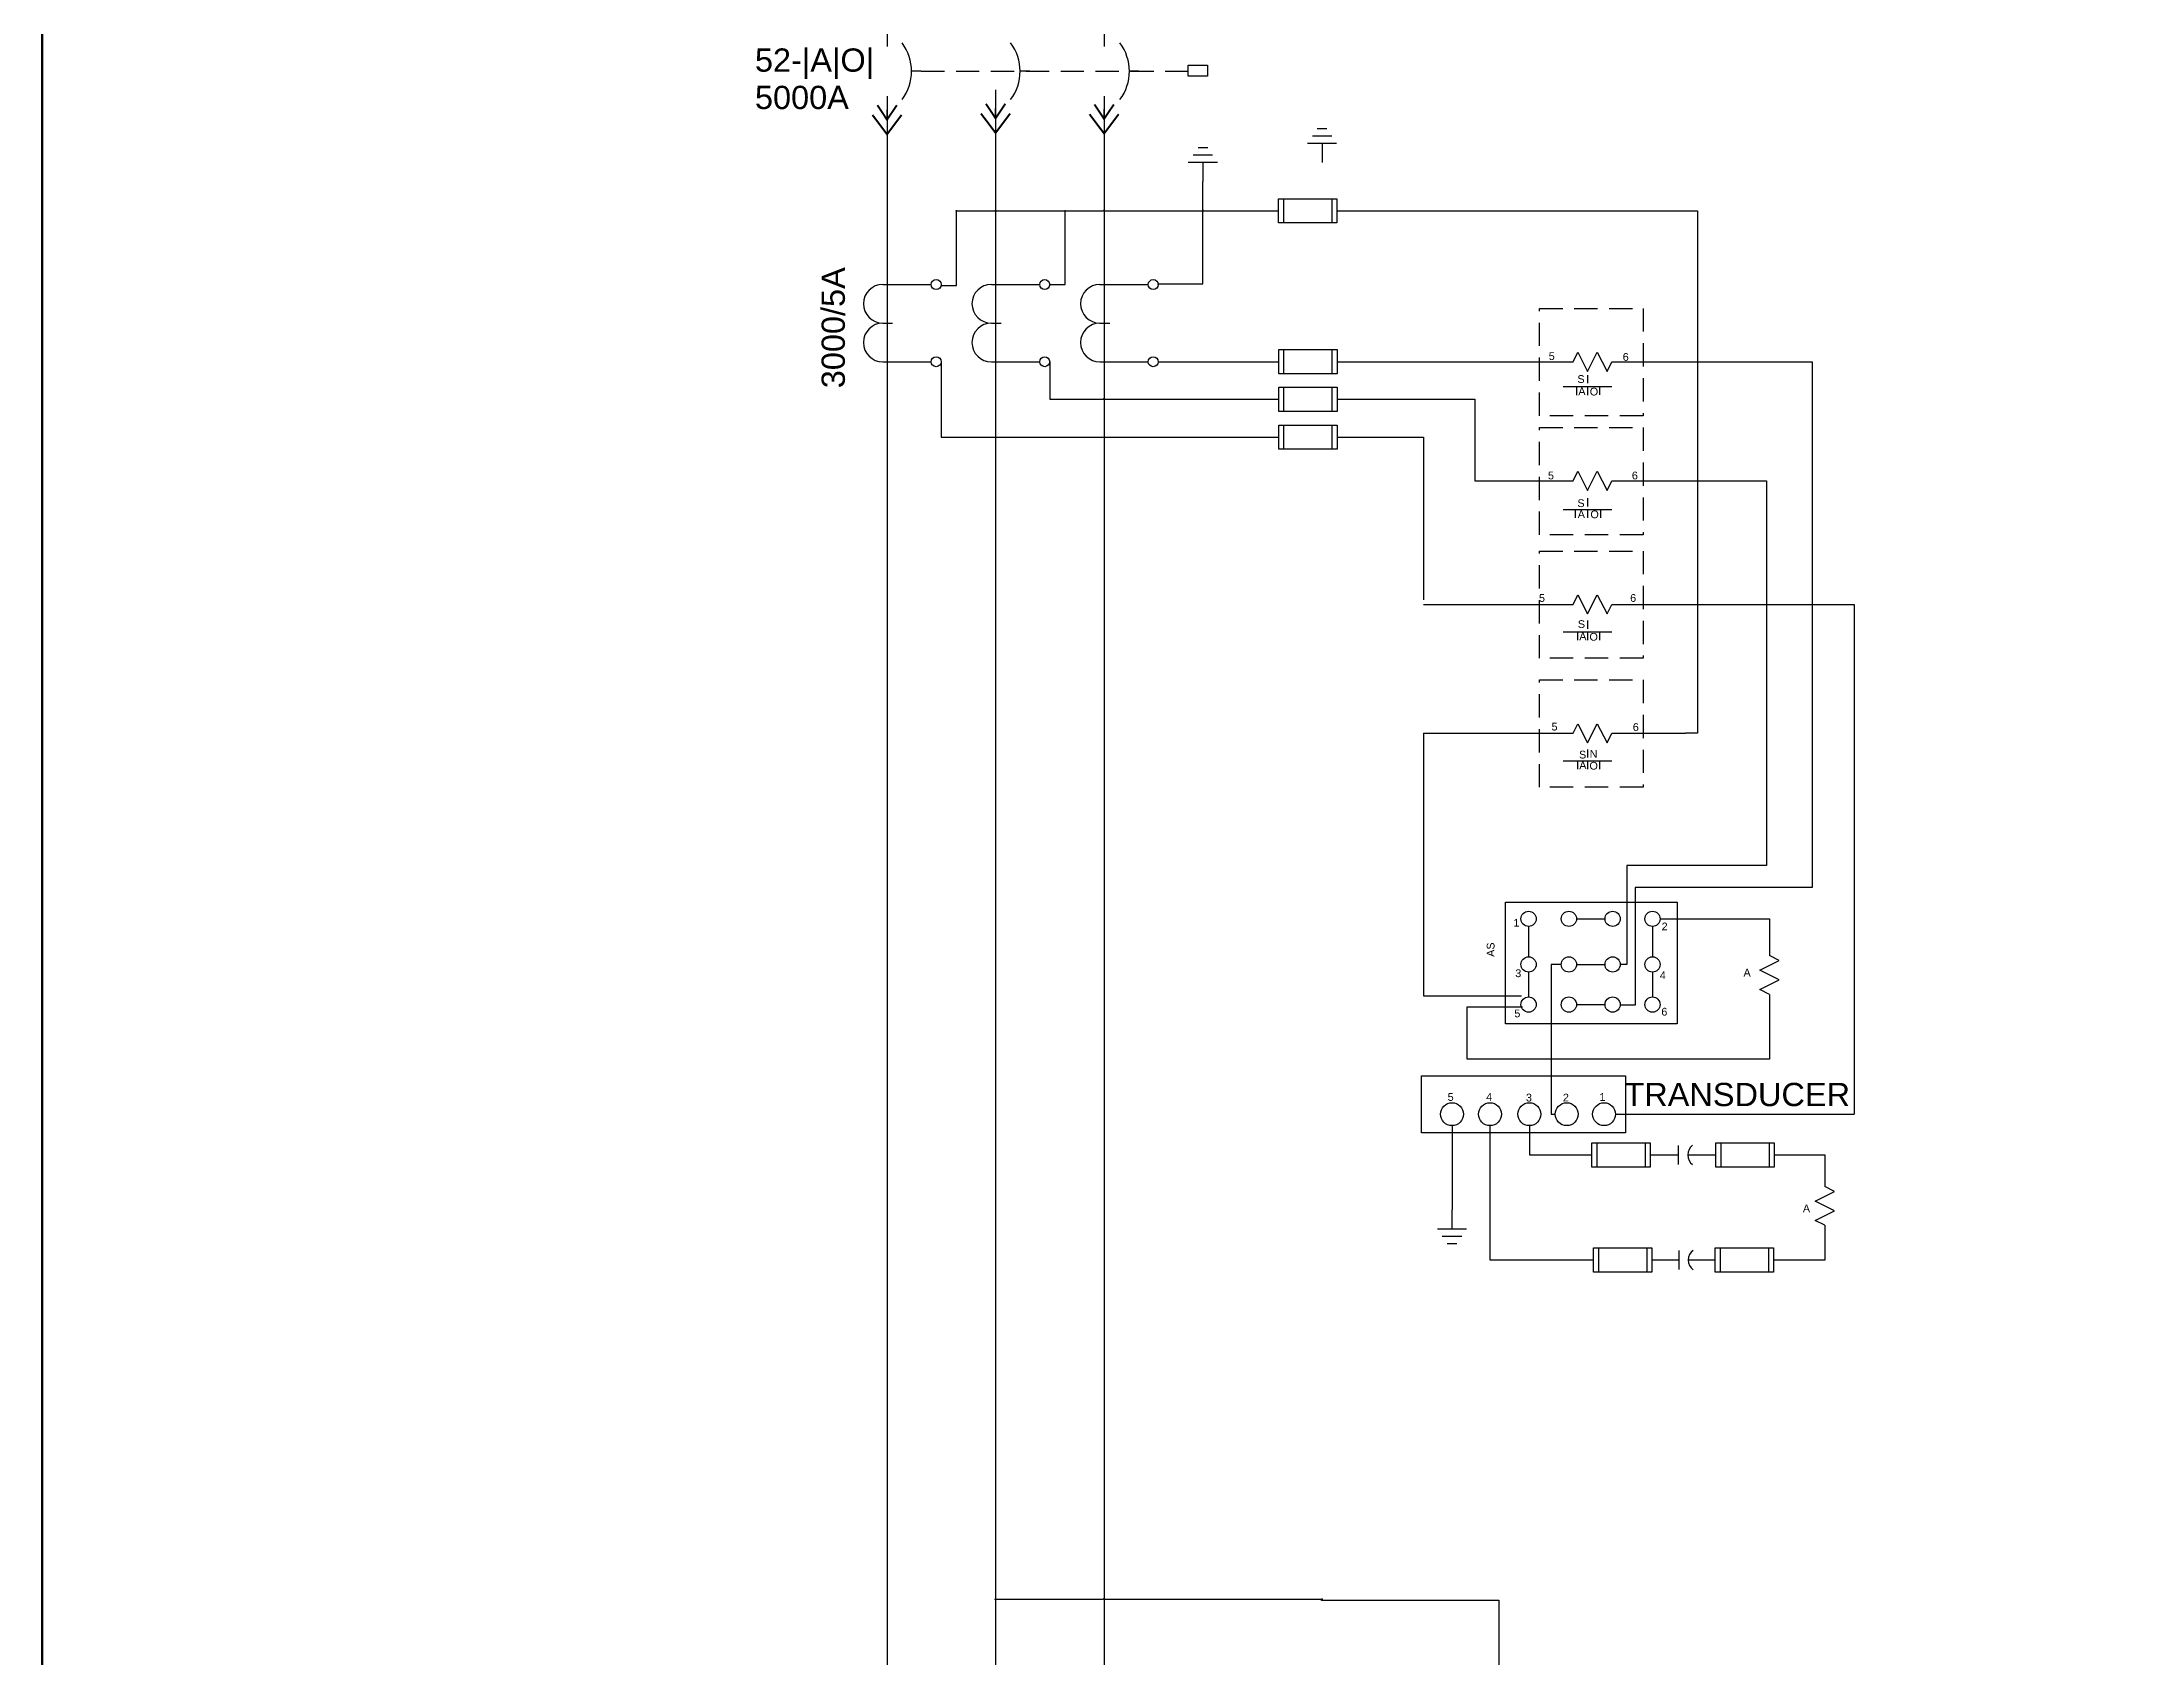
# Model space of a CAD drawing. Header units: millimetres. Extents: x -77 to 460, y -253 to 95.
# Drawn here: x -76.5 to 58.9, y -117.3 to -13.1 of the extents above; entities that cross this region are included whole.
import ezdxf
from ezdxf.enums import TextEntityAlignment as Align

# ---------------------------------------------------------------- set-up
doc = ezdxf.new("R2010")
doc.units = ezdxf.units.MM
doc.header["$LTSCALE"] = 6
doc.header["$MEASUREMENT"] = 0
doc.linetypes.add('HIDDEN', pattern=[0.375, 0.25, -0.125])
for name, color, linetype in [('HIDDEN', 7, 'HIDDEN'), ('SYMS', 7, 'Continuous'), ('WIRES', 7, 'Continuous')]:
    doc.layers.add(name, color=color, linetype=linetype)
doc.styles.get("Standard").update_dxf_attribs({"font": 'arial.ttf'})
doc.styles.add('WD', font='romans.shx')

# ---------------------------------------------------------------- blocks, each defined once
blk = doc.blocks.new('HC01PJ_1-')
blk.add_line((0.031, 0), (0.094, 0))
for points in [[(0.062, -0.094, 0.0125, 0.0125, 0), (-0.063, 0, 0.0125, 0.0125, 0), (0.062, 0.094, 0, 0, 0)], [(0.125, 0.062, 0.0125, 0.0125, 0), (0.031, 0, 0.0125, 0.0125, 0), (0.125, -0.063, 0, 0, 0)]]:
    blk.add_lwpolyline(points, format="xyseb")
at = {"style": 'WD', "width": 0.85}
for tag, p in [('INST', (-0.012, 0.467)), ('LOC', (-0.012, 0.295)), ('TAG1', (-0.01, 0.125)), ('DESC1', (-0.01, -0.344)), ('DESC2', (-0.01, -0.516)), ('DESC3', (-0.01, -0.687))]:
    blk.add_attdef(tag, text='', height=0.125, dxfattribs=at).set_placement(p, align=Align.CENTER)
at = {"style": 'WD'}
for tag, p, flags in [('FAMILY', (0.206, 0.131), 9), ('X4TERMDESC01', (-0.094, 0.031), 1), ('X1TERMDESC02', (0.125, 0.031), 1)]:
    blk.add_attdef(tag, p, '', height=0.01, dxfattribs=dict(at, flags=flags))
at = {"style": 'WD', "flags": 9}
blk.add_attdef('WDTYPE', text='', height=0.01, dxfattribs=at).set_placement((-0.221, 0.075), align=Align.RIGHT)
at = {"color": 7, "style": 'WD', "flags": 1}
for tag, p in [('X4TERM01', (-0.063, 0)), ('X1TERM02', (0.094, 0))]:
    blk.add_attdef(tag, p, '', height=0.0125, dxfattribs=at)
at = {"style": 'WD'}
for tag, p in [('X2LINK', (0, 0.094)), ('X8LINK', (0, -0.094))]:
    blk.add_attdef(tag, p, '', height=0.01, dxfattribs=at)
at = {"linetype": 'Continuous', "style": 'WD', "flags": 9}
for tag, p in [('ASSYCODE', (0.219, 0.062)), ('MFG', (0.228, 0.089)), ('CAT', (0.23, 0.108))]:
    blk.add_attdef(tag, text='', height=0.01, dxfattribs=at).set_placement(p, align=Align.CENTER)
at = {"linetype": 'Continuous', "style": 'WD', "flags": 8}
blk.add_attdef('TERM01', text='', height=0.125, dxfattribs=at).set_placement((-0.104, -0.031), align=Align.TOP_RIGHT)
blk.add_attdef('TERM02', text='', height=0.125, dxfattribs=at).set_placement((0.146, -0.031), align=Align.TOP_LEFT)
blk = doc.blocks.new('HXF1PT')
for p, q in [((-0.25, 0.344), (-0.25, 0.032)), ((0, 0.344), (0, 0.281)), ((0.25, 0.344), (0.25, 0.032))]:
    blk.add_line(p, q)
for centre in [(-0.249, 0), (0.249, 0)]:
    blk.add_circle(centre, 0.0322)
for centre in [(-0.125, 0.344), (0.125, 0.344)]:
    blk.add_arc(centre, 0.125, 0, 180)
at = {"style": 'WD', "width": 0.7}
for tag, p in [('INST', (-0.388, 0.577)), ('LOC', (-0.388, 0.408)), ('DESC1', (-0.388, 0.252)), ('DESC2', (-0.388, 0.095))]:
    blk.add_attdef(tag, text='', height=0.125, dxfattribs=at).set_placement(p, align=Align.RIGHT)
at = {"style": 'WD'}
blk.add_attdef('TAG1', (0.368, 0.188), '', height=0.125, dxfattribs=at)
blk.add_attdef('TYPE', text='', height=0.125, dxfattribs=at).set_placement((0, 0.125), align=Align.CENTER)
for tag, p, height, flags in [('FAMILY', (0.304, 0.191), 0.01, 9), ('X4TERM01', (-0.281, 0), 0.0125, 1), ('X1TERM02', (0.281, 0), 0.0125, 1), ('X8TERM01', (-0.249, -0.032), 0.0125, 1), ('X8TERM02', (0.249, -0.032), 0.0125, 1)]:
    blk.add_attdef(tag, p, '', height=height, dxfattribs=dict(at, flags=flags))
at = {"linetype": 'Continuous', "style": 'WD', "flags": 9}
for tag, p in [('MFG', (0.327, 0.143)), ('CAT', (0.329, 0.162)), ('ASSYCODE', (0.329, 0.119))]:
    blk.add_attdef(tag, text='', height=0.01, dxfattribs=at).set_placement(p, align=Align.CENTER)
at = {"style": 'WD', "width": 0.7}
blk.add_attdef('RATING1', (0.368, 0.031), '', height=0.125, dxfattribs=at)
at = {"linetype": 'Continuous', "style": 'WD', "flags": 8}
for tag, p in [('TERM01', (-0.188, -0.031)), ('TERM02', (0.328, -0.031))]:
    blk.add_attdef(tag, text='', height=0.125, dxfattribs=at).set_placement(p, align=Align.TOP_LEFT)
blk = doc.blocks.new('HFU0')
for p, q in [((-0.188, -0.078), (-0.188, 0.078)), ((-0.188, 0.078), (0.188, 0.078)), ((-0.156, 0.078), (-0.156, -0.078)), ((0.156, 0.078), (0.156, -0.078)), ((0.188, 0.078), (0.188, -0.078)), ((0.188, -0.078), (-0.188, -0.078))]:
    blk.add_line(p, q)
at = {"style": 'WD', "width": 0.7}
for tag, p in [('INST', (0, 0.328)), ('LOC', (0, 0.172)), ('DESC1', (0.007, -0.262)), ('DESC2', (0.007, -0.419)), ('DESC3', (0, -0.578))]:
    blk.add_attdef(tag, text='', height=0.125, dxfattribs=at).set_placement(p, align=Align.CENTER)
at = {"style": 'WD', "flags": 1}
for tag, p in [('X4TERM01', (-0.188, 0)), ('X1TERM02', (0.188, 0))]:
    blk.add_attdef(tag, p, '', height=0.01, dxfattribs=at)
at = {"style": 'WD', "width": 0.7}
blk.add_attdef('RATING1', text='', height=0.0938, dxfattribs=at).set_placement((0, 0), align=Align.MIDDLE_CENTER)
at = {"linetype": 'Continuous', "style": 'WD', "flags": 9}
for tag, p in [('ASSYCODE', (0.156, 0.118)), ('MFG', (0.156, 0.083)), ('CAT', (0.156, 0.102))]:
    blk.add_attdef(tag, text='', height=0.01, dxfattribs=at).set_placement(p, align=Align.CENTER)
at = {"linetype": 'Continuous', "style": 'WD', "width": 0.7, "flags": 8}
blk.add_attdef('TERM01', text='', height=0.1, dxfattribs=at).set_placement((-0.25, -0.016), align=Align.TOP_RIGHT)
blk.add_attdef('TERM02', text='', height=0.1, dxfattribs=at).set_placement((0.25, -0.016), align=Align.TOP_LEFT)
blk = doc.blocks.new('HGND2')
for p, q in [((0.125, 0), (0, 0)), ((0.125, 0.09375), (0.125, -0.09375)), ((0.171875, 0.0625), (0.171875, -0.0625)), ((0.21875, 0.03125), (0.21875, -0.03125))]:
    blk.add_line(p, q)
at = {"style": 'WD', "width": 0.8}
for tag, p in [('INST', (0.25, 0.3125)), ('LOC', (0.25, 0.15625)), ('TAG1', (0.25, 0)), ('DESC1', (0.25, -0.15625)), ('DESC2', (0.25, -0.3125))]:
    blk.add_attdef(tag, text='', height=0.125, dxfattribs=at).set_placement(p, align=Align.MIDDLE_LEFT)
at = {"style": 'WD', "flags": 1}
for tag in ['ASSYCODE', 'CAT', 'X4TERM01', 'MFG', 'FAMILY']:
    blk.add_attdef(tag, (0, 0), '', height=0.01, dxfattribs=at)
blk = doc.blocks.new('WDDOT')
for radius in [0.03, 0.0187, 0.00929]:
    blk.add_circle((0, 0), radius)
blk = doc.blocks.new('HRE1')
for p, q in [((-0.125, 0), (-0.094, 0.062)), ((-0.094, 0.062), (-0.031, -0.062)), ((-0.031, -0.062), (0.031, 0.062)), ((0.031, 0.062), (0.094, -0.062)), ((0.094, -0.062), (0.125, 0))]:
    blk.add_line(p, q)
at = {"style": 'WD'}
for tag, width, p in [('INST', 0.7, (0, 0.888)), ('LOC', 0.7, (0, 0.719)), ('DESC1', 0.7, (0, 0.562)), ('DESC2', 0.7, (0, 0.406)), ('RATING1', 0.9, (0.006, 0.094))]:
    blk.add_attdef(tag, text='', height=0.125, dxfattribs=dict(at, width=width)).set_placement(p, align=Align.CENTER)
blk.add_attdef('TAG1', text='', height=0.125, dxfattribs=at).set_placement((0, 0.25), align=Align.CENTER)
for tag, p, height, flags in [('FAMILY', (0.205, 0.152), 0.01, 9), ('X4TERM01', (-0.125, 0), 0.0125, 1), ('X1TERM02', (0.125, 0), 0.0125, 1)]:
    blk.add_attdef(tag, p, '', height=height, dxfattribs=dict(at, flags=flags))
at = {"linetype": 'Continuous', "style": 'WD', "flags": 9}
for tag, p in [('ASSYCODE', (0.219, 0.062)), ('MFG', (0.228, 0.089)), ('CAT', (0.23, 0.108))]:
    blk.add_attdef(tag, text='', height=0.01, dxfattribs=at).set_placement(p, align=Align.CENTER)
at = {"linetype": 'Continuous', "style": 'WD', "flags": 8}
blk.add_attdef('TERM01', text='', height=0.125, dxfattribs=at).set_placement((-0.219, -0.031), align=Align.TOP_RIGHT)
blk.add_attdef('TERM02', text='', height=0.125, dxfattribs=at).set_placement((0.219, -0.031), align=Align.TOP_LEFT)
at = {"style": 'WD', "width": 0.9}
blk.add_attdef('RATING2', text='', height=0.125, dxfattribs=at).set_placement((0.006, -0.188), align=Align.TOP_CENTER)
blk = doc.blocks.new('VRE1')
for p, q in [((-0.062, 0.031), (0.062, 0.094)), ((0.062, -0.031), (-0.062, 0.031)), ((0.062, 0.094), (0, 0.125)), ((-0.062, -0.094), (0.062, -0.031)), ((0, -0.125), (-0.062, -0.094))]:
    blk.add_line(p, q)
at = {"style": 'WD'}
for tag, p, width in [('INST', (0.219, 0.488), 0.7), ('LOC', (0.219, 0.318), 0.7), ('TAG1', (0.127, 0.162), 0.9), ('RATING1', (0.125, 0.006), 0.7), ('RATING2', (0.125, -0.151), 0.7), ('DESC1', (0.129, -0.307), 0.7), ('DESC2', (0.129, -0.463), 0.7)]:
    blk.add_attdef(tag, p, '', height=0.125, dxfattribs=dict(at, width=width))
at = {"linetype": 'Continuous', "style": 'WD', "flags": 8}
blk.add_attdef('TERM01', text='', height=0.125, dxfattribs=at).set_placement((-0.055, 0.144), align=Align.RIGHT)
at = {"color": 7, "style": 'WD', "flags": 1}
for tag, p in [('X2TERM01', (0, 0.125)), ('X8TERM02', (0, -0.125))]:
    blk.add_attdef(tag, p, '', height=0.0125, dxfattribs=at)
at = {"style": 'WD', "flags": 9}
blk.add_attdef('FAMILY', (-0.184, 0.08), '', height=0.01, rotation=90, dxfattribs=at)
at = {"linetype": 'Continuous', "style": 'WD', "flags": 9}
for tag, p in [('CAT', (-0.139, 0.105)), ('MFG', (-0.12, 0.103)), ('ASSYCODE', (-0.094, 0.094))]:
    blk.add_attdef(tag, text='', height=0.01, rotation=90, dxfattribs=at).set_placement(p, align=Align.CENTER)
at = {"linetype": 'Continuous', "style": 'WD', "flags": 8}
blk.add_attdef('TERM02', text='', height=0.125, dxfattribs=at).set_placement((-0.041, -0.151), align=Align.TOP_RIGHT)
blk = doc.blocks.new('VGND2')
for p, q in [((0, -0.125), (0, 0)), ((0.09375, -0.125), (-0.09375, -0.125)), ((-0.0625, -0.171875), (0.0625, -0.171875)), ((-0.03125, -0.21875), (0.03125, -0.21875))]:
    blk.add_line(p, q)
at = {"style": 'WD', "width": 0.8}
for tag, p in [('INST', (0.15625, 0.125)), ('LOC', (0.15625, -0.03125)), ('TAG1', (0.15625, -0.1875)), ('DESC1', (0.15625, -0.34375)), ('DESC2', (0.15625, -0.5))]:
    blk.add_attdef(tag, text='', height=0.125, dxfattribs=at).set_placement(p, align=Align.MIDDLE_LEFT)
at = {"style": 'WD', "flags": 1}
for tag in ['ASSYCODE', 'X2TERM01', 'CAT', 'FAMILY', 'MFG']:
    blk.add_attdef(tag, (0, 0), '', height=0.01, dxfattribs=at)
blk = doc.blocks.new('HCA1')
blk.add_line((-0.031, 0.062), (-0.031, -0.062))
blk.add_arc((0.109, 0), 0.0781, 126.8699, 233.1301)
at = {"style": 'WD'}
for tag, width, p in [('INST', 0.7, (0, 0.888)), ('LOC', 0.7, (0, 0.719)), ('DESC1', 0.7, (0, 0.562)), ('DESC2', 0.7, (0, 0.406)), ('RATING1', 0.9, (0.006, 0.094))]:
    blk.add_attdef(tag, text='', height=0.125, dxfattribs=dict(at, width=width)).set_placement(p, align=Align.CENTER)
blk.add_attdef('TAG1', text='', height=0.125, dxfattribs=at).set_placement((0, 0.25), align=Align.CENTER)
for tag, p, height, flags in [('FAMILY', (0.205, 0.152), 0.01, 9), ('X4TERM01', (-0.031, 0), 0.0125, 1), ('X1TERM02', (0.031, 0), 0.0125, 1)]:
    blk.add_attdef(tag, p, '', height=height, dxfattribs=dict(at, flags=flags))
at = {"linetype": 'Continuous', "style": 'WD', "flags": 9}
for tag, p in [('ASSYCODE', (0.219, 0.062)), ('MFG', (0.228, 0.089)), ('CAT', (0.23, 0.108))]:
    blk.add_attdef(tag, text='', height=0.01, dxfattribs=at).set_placement(p, align=Align.CENTER)
at = {"linetype": 'Continuous', "style": 'WD', "flags": 8}
blk.add_attdef('TERM01', text='', height=0.125, dxfattribs=at).set_placement((-0.094, -0.047), align=Align.TOP_RIGHT)
blk.add_attdef('TERM02', text='', height=0.125, dxfattribs=at).set_placement((0.094, -0.047), align=Align.TOP_LEFT)
at = {"style": 'WD', "width": 0.9}
blk.add_attdef('RATING2', text='', height=0.125, dxfattribs=at).set_placement((0.006, -0.203), align=Align.TOP_CENTER)

msp = doc.modelspace()

# ---------------------------------------------------------------- linework, layer by layer
for p, q in [((-19.8, -14.96), (-20.4, -14.96)), ((-12.8, -14.96), (-13.4, -14.96)), ((-5.75, -14.96), (-6.36, -14.96)), ((13.87, -23.97), (30.27, -23.97)), ((30.27, -23.97), (30.27, -57.67)), ((-18.51, -33.7), (-18.51, -38.57)), ((-11.51, -33.7), (-11.51, -36.12)), ((7.03, -33.7), (12.75, -33.7)), ((29.51, -33.7), (37.66, -33.7)), ((37.66, -33.7), (37.66, -66.09)), ((23.19, -34.56), (23.19, -35.09)), ((-11.51, -36.12), (-4.51, -36.12)), ((7.03, -36.12), (12.6, -36.12)), ((21.62, -35.3), (24.75, -35.3)), ((22.47, -35.31), (22.47, -35.85)), ((23.19, -35.32), (23.19, -35.85)), ((23.96, -35.3), (23.96, -35.83)), ((-18.51, -38.57), (-4.51, -38.57)), ((7.03, -38.57), (12.6, -38.57)), ((29.51, -41.39), (34.72, -41.39)), ((34.72, -41.39), (34.72, -66.2)), ((21.62, -43.24), (24.75, -43.24)), ((22.39, -43.24), (22.39, -43.78)), ((23.19, -42.5), (23.19, -43.04)), ((23.19, -43.24), (23.19, -43.78)), ((24.01, -43.24), (24.01, -43.78)), ((29.51, -49.35), (40.37, -49.35)), ((40.37, -49.35), (40.37, -82.24)), ((21.62, -51.13), (24.75, -51.13)), ((22.53, -51.13), (22.53, -51.66)), ((23.19, -50.39), (23.19, -50.92)), ((23.19, -51.13), (23.19, -51.66)), ((23.96, -51.13), (23.96, -51.66)), ((30.27, -57.67), (29.51, -57.67)), ((21.62, -59.45), (24.75, -59.45)), ((22.53, -59.45), (22.53, -59.98)), ((23.19, -58.71), (23.19, -59.24)), ((23.19, -59.45), (23.19, -59.98)), ((23.96, -59.45), (23.96, -59.98)), ((34.72, -66.2), (25.71, -66.2)), ((25.71, -66.2), (25.71, -72.58)), ((37.66, -66.09), (37.66, -67.61)), ((37.66, -67.61), (26.25, -67.61)), ((26.25, -67.61), (26.25, -75.21)), ((19.38, -70.13), (19.38, -72.09)), ((22.47, -69.64), (24.31, -69.64)), ((27.37, -70.13), (27.37, -72.09)), ((19.38, -73.07), (19.38, -74.68)), ((21.48, -72.58), (20.83, -72.58)), ((20.83, -72.58), (20.83, -82.24)), ((22.47, -72.58), (24.31, -72.58)), ((25.71, -72.58), (25.29, -72.58)), ((27.37, -73.07), (27.37, -74.68)), ((22.47, -75.17), (24.31, -75.17)), ((26.25, -75.21), (25.29, -75.21)), ((20.83, -82.24), (21.1, -82.24)), ((24.98, -82.24), (40.37, -82.24))]:
    msp.add_line(p, q)
at = {"color": 5, "lineweight": 70}
msp.add_lwpolyline([(-76.5, 95.06), (459.57, 95.06), (459.57, -252.56), (-76.5, -252.56)], close=True, dxfattribs=at)
for points in [[(-2.57, -14.57), (-1.34, -14.57), (-1.34, -15.27), (-2.57, -15.27)], [(17.89, -68.56), (28.96, -68.56), (28.96, -76.42), (17.89, -76.42)], [(12.48, -79.77), (25.64, -79.77), (25.64, -83.45), (12.48, -83.45)]]:
    msp.add_lwpolyline(points, close=True)
for centre, radius in [((19.38, -69.64), 0.49), ((21.98, -69.64), 0.49), ((24.8, -69.64), 0.49), ((27.37, -69.64), 0.49), ((19.38, -72.58), 0.49), ((21.98, -72.58), 0.49), ((24.8, -72.58), 0.49), ((27.37, -72.58), 0.49), ((19.38, -75.17), 0.49), ((21.98, -75.17), 0.49), ((24.8, -75.17), 0.49), ((27.37, -75.17), 0.49), ((14.44, -82.24), 0.738), ((16.89, -82.24), 0.738), ((19.43, -82.24), 0.738), ((21.84, -82.24), 0.738), ((24.25, -82.24), 0.738)]:
    msp.add_circle(centre, radius)
for centre in [(-23.47, -14.96), (-16.47, -14.96), (-9.42, -14.96)]:
    msp.add_arc(centre, 3.05, 323.1301, 36.8699)
at = {"layer": 'HIDDEN'}
for p, q in [((-19.8, -14.96), (-2.57, -14.96)), ((12.6, -47.57), (12.6, -49.35))]:
    msp.add_line(p, q, dxfattribs=at)
for points in [[(20.08, -30.26), (26.76, -30.26), (26.76, -37.18), (20.08, -37.18)], [(20.08, -37.95), (26.76, -37.95), (26.76, -44.87), (20.08, -44.87)], [(20.08, -45.91), (26.76, -45.91), (26.76, -52.83), (20.08, -52.83)], [(20.08, -54.23), (26.76, -54.23), (26.76, -61.15), (20.08, -61.15)]]:
    msp.add_lwpolyline(points, close=True, dxfattribs=at)
at = {"layer": 'WIRES'}
for p, q in [((-22, 27.45), (-22, -13.36)), ((-8, 27.45), (-8, -13.36)), ((-15, -16.15), (-15, -70)), ((-22, -16.56), (-22, -70)), ((-8, -16.56), (-8, -70)), ((-1.63, -28.68), (-1.63, -22.07)), ((-17.55, -23.97), (-15.05, -23.97)), ((-17.52, -28.79), (-17.52, -23.97)), ((-14.95, -23.97), (-8.05, -23.97)), ((-10.51, -28.72), (-10.51, -23.97)), ((-7.95, -23.97), (0.98, -23.97)), ((0.98, -23.97), (3.26, -23.97)), ((7.01, -23.97), (13.87, -23.97)), ((-18.51, -28.72), (-18.51, -28.79)), ((-18.51, -28.79), (-17.52, -28.79)), ((-11.51, -28.72), (-10.51, -28.72)), ((-4.51, -28.72), (-4.51, -28.68)), ((-4.51, -28.68), (-1.63, -28.68)), ((-4.51, -33.7), (3.28, -33.7)), ((12.75, -33.7), (22.25, -33.7)), ((24.75, -33.7), (29.51, -33.7)), ((-4.51, -36.12), (3.28, -36.12)), ((12.6, -36.12), (15.91, -36.12)), ((15.91, -36.12), (15.91, -41.39)), ((-4.51, -38.57), (3.28, -38.57)), ((12.6, -38.57), (12.6, -47.57)), ((15.91, -41.39), (22.25, -41.39)), ((24.75, -41.39), (29.51, -41.39)), ((12.6, -49.35), (22.25, -49.35)), ((24.75, -49.35), (29.51, -49.35)), ((12.6, -57.67), (22.25, -57.67)), ((12.6, -57.67), (12.6, -74.61)), ((24.75, -57.67), (29.51, -57.67)), ((-22, -70), (-22, -174.5)), ((-15, -70), (-15, -174.5)), ((-8, -70), (-8, -174.5)), ((27.86, -69.64), (34.92, -69.64)), ((34.92, -69.64), (34.92, -72.01)), ((12.6, -74.61), (18.93, -74.61)), ((15.42, -78.69), (15.42, -75.32)), ((15.42, -75.32), (18.98, -75.32)), ((34.92, -74.51), (34.92, -78.69)), ((34.92, -78.69), (15.42, -78.69)), ((14.44, -82.98), (14.44, -88.4)), ((16.9, -91.65), (16.9, -82.95)), ((19.43, -82.98), (19.43, -84.87)), ((19.43, -84.87), (23.46, -84.87)), ((27.21, -84.87), (29.02, -84.87)), ((29.65, -84.87), (31.46, -84.87)), ((35.21, -84.87), (38.48, -84.87)), ((38.48, -84.87), (38.48, -86.91)), ((38.48, -89.41), (38.48, -91.65)), ((23.57, -91.65), (16.9, -91.65)), ((29.06, -91.65), (27.32, -91.65)), ((31.42, -91.65), (29.68, -91.65)), ((38.48, -91.65), (35.17, -91.65)), ((-15, -113.53), (-8.05, -113.53)), ((-7.95, -113.53), (6.05, -113.53)), ((6.05, -113.53), (6.05, -113.58)), ((6.05, -113.58), (17.47, -113.58)), ((17.47, -113.58), (17.47, -133.74))]:
    msp.add_line(p, q, dxfattribs=at)
for centre in [(-15, -23.97), (-8, -23.97), (-1.63, -23.97), (-8, -36.12), (-8, -113.53)]:
    msp.add_arc(centre, 0.05, 0, 180, dxfattribs=at)

# ---------------------------------------------------------------- block references
at = {"layer": 'SYMS', "xscale": 10, "yscale": 10, "zscale": 10}
for name, p, rotation in [('HC01PJ_1-', (-22, -18.4), 89.99999999999999), ('HC01PJ_1-', (-15, -18.31), 89.99999999999999), ('HC01PJ_1-', (-8, -18.35), 89.99999999999999), ('HGND2', (6.06, -20.85), 90), ('HGND2', (-1.63, -22.07), 90), ('HXF1PT', (-18.83, -31.21), 89.99999999999999), ('HXF1PT', (-11.83, -31.21), 89.99999999999999), ('HXF1PT', (-4.83, -31.21), 89.99999999999999), ('HFU0', (5.16, -33.7), 180), ('HFU0', (5.16, -36.12), 180), ('HFU0', (5.16, -38.57), 180)]:
    msp.add_blockref(name, p, dxfattribs=dict(at, rotation=rotation))
at = {"layer": 'SYMS'}
for p in [(-17.52, -23.97), (-10.51, -23.97), (-15, -113.53), (6.05, -113.53), (6.05, -113.58)]:
    msp.add_blockref('WDDOT', p, dxfattribs=at)
at = {"layer": 'SYMS', "xscale": 10, "yscale": 10, "zscale": 10}
for name, p in [('HFU0', (5.13, -23.97)), ('HRE1', (23.5, -33.7)), ('HRE1', (23.5, -41.39)), ('HRE1', (23.5, -49.35)), ('HRE1', (23.5, -57.67)), ('VRE1', (34.92, -73.26)), ('HFU0', (25.34, -84.87)), ('HCA1', (29.34, -84.87)), ('HFU0', (33.33, -84.87)), ('VRE1', (38.48, -88.16)), ('VGND2', (14.44, -88.4)), ('HFU0', (25.44, -91.65)), ('HCA1', (29.37, -91.65)), ('HFU0', (33.3, -91.65))]:
    msp.add_blockref(name, p, dxfattribs=at)

# ---------------------------------------------------------------- texts
for s, height, p in [('52-|A|O|', 1.5, (-30.52, -14.99)), ('5000A', 1.5, (-30.52, -17.4)), ('5', 0.5, (20.68, -33.59)), ('6', 0.5, (25.45, -33.64)), ('5', 0.5, (20.63, -41.29)), ('6', 0.5, (26.04, -41.29)), ('5', 0.5, (20.05, -49.19)), ('6', 0.5, (25.93, -49.19)), ('5', 0.5, (20.86, -57.49)), ('6', 0.5, (26.1, -57.52)), ('N', 0.5, (23.32, -59.25)), ('1', 0.5, (18.4, -70.14)), ('2', 0.5, (27.96, -70.38)), ('3', 0.5, (18.52, -73.4)), ('4', 0.5, (27.84, -73.53)), ('A', 0.5, (33.24, -73.36)), ('5', 0.5, (18.46, -75.99)), ('6', 0.5, (27.94, -75.88)), ('5', 0.5, (14.16, -81.38)), ('4', 0.5, (16.64, -81.38)), ('3', 0.5, (19.21, -81.42)), ('2', 0.5, (21.59, -81.42)), ('1', 0.5, (23.95, -81.38)), ('TRANSDUCER', 1.5, (25.56, -81.72)), ('A', 0.5, (37.07, -88.57))]:
    msp.add_text(s, height=height).set_placement(p)
for s, height, rotation, p in [('3000/5A', 1.5, 90, (-24.72, -35.41)), ('S', 0.5, 1, (22.53, -35.07)), ('A', 0.5, 1, (22.59, -35.86)), ('O', 0.5, 1, (23.33, -35.88)), ('S', 0.5, 1, (22.53, -43.08)), ('A', 0.5, 1, (22.55, -43.79)), ('O', 0.5, 1, (23.37, -43.8)), ('S', 0.5, 1, (22.56, -50.88)), ('A', 0.5, 1, (22.65, -51.67)), ('O', 0.5, 1, (23.31, -51.7)), ('A', 0.5, 1, (22.65, -59.99)), ('S', 0.5, 1, (22.64, -59.3)), ('O', 0.5, 1, (23.31, -60.02)), ('AS', 0.5, 90, (17.18, -72.09))]:
    msp.add_text(s, height=height, rotation=rotation).set_placement(p)

doc.saveas('drawing.dxf')
